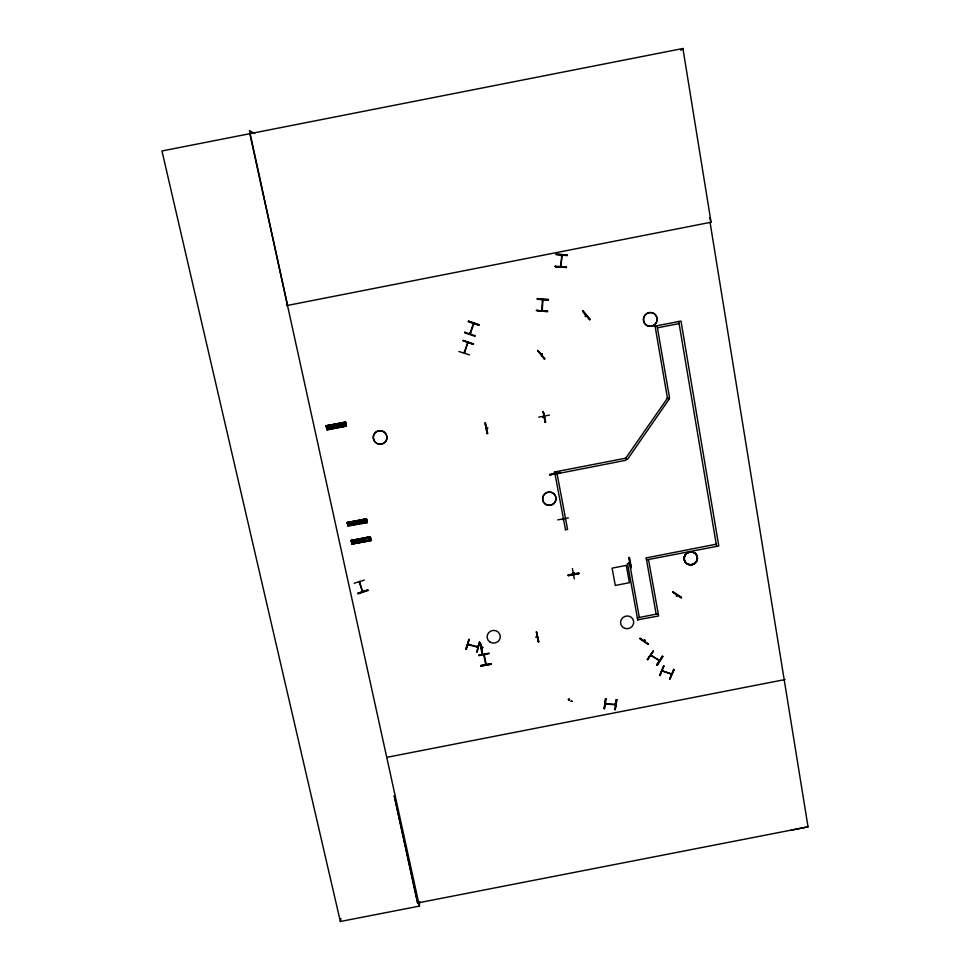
<?xml version="1.0" encoding="UTF-8"?>
<svg xmlns="http://www.w3.org/2000/svg" width="970" height="970" viewBox="0 0 970 970"><rect width="100%" height="100%" fill="white"/><g stroke="black" fill="none" stroke-linecap="round" stroke-linejoin="round"><path stroke-width="1.45" d="M483.884 655.344L484.418 655.756L483.812 654.41M484.26 654.665L486.164 664.68L485.934 663.347M543.988 416.7L544.522 417.452M544.594 417.585L544.509 416.833M555.07 473.154L554.331 472.354M562.794 518.707L563.521 519.75M566.359 267.465L566.407 266.859L566.359 267.477L555.252 266.689L555.313 266.059M555.252 266.665L566.359 267.429M555.289 266.216L566.395 266.932M536.471 310.533L547.529 311.164L547.48 311.782L536.483 310.388M711.083 222.348L682.928 48.5L161.966 150.98L340.361 921.5L419.392 906.089L419.634 901.736M537.356 298.59L548.426 299.366L548.389 299.985L537.319 299.209L537.368 298.578M541.757 310.727L542.46 299.766M541.709 309.697L542.351 309.588L542.194 310.788L542.97 299.681M543.03 300.627L543.103 299.645M556.222 254.128L556.174 254.758L567.292 255.559L567.341 254.928L556.222 254.128L567.304 255.401M561.545 255.146L561.763 256.298M560.66 266.447L561.885 255.401M560.975 266.459L561.957 255.328M548.377 299.9L537.319 299.209M470.256 332.734L469.856 333.91L473.445 323.362M470.608 333.013L470.062 332.855M473.796 323.64L470.341 333.765M604.625 708.827L605.886 698.655M605.401 698.764L604.152 708.815L605.85 698.667M606.456 703.553L605.535 704.159L605.498 703.274M615.465 704.184C616.508 705.76 613.852 704.996 614.75 704.123M615.125 709.64L616.35 699.612L615.138 709.822L616.956 699.831M359.021 581.842L359.773 582.824L359.373 581.721M467.989 343.428L467.916 342.325L464.497 352.959L464.424 351.867M340.361 921.5L340.87 918.529M648.506 643.995L639.861 638.139L648.239 644.419L648.494 643.777M560.672 265.295L561.133 266.41M362.453 591.324L359.446 581.479M362.574 590.354L362.598 591.397M362.222 590.475L362.974 591.554M364.296 580.108L354.123 583.249M465.806 649.269L469.116 639.303L465.855 649.257M469.043 639.303L466.376 649.415M468.934 644.347L467.892 644.771L468.025 643.934M477.167 646.226C475.906 647.148 478.792 647.924 477.883 646.408M477.749 647.196L478.064 646.566M476.658 651.998L479.544 642.079M464.8 332.164L464.594 332.746L475.094 336.36L475.276 335.741L464.751 332.298M469.48 354.862L458.919 351.504M541.903 309.636L542.388 309.782M359.094 581.588L362.525 591.651M483.763 654.835L485.63 664.256M360.767 542.327L360.028 538.811M358.839 542.654L358.088 539.199M543.042 417.233L544.121 417.039M355.166 543.382L354.402 539.975M473.408 323.471L473.578 324.416M537.174 636.562L537.319 637.29L536.374 636.902M574.495 573.9L573.573 573.221M353.856 543.685L353.116 540.181M351.928 544.012L371.098 540.654L370.249 536.64L351.079 540.46L351.904 544.073L371.049 540.375L351.819 543.915M629.724 562.709L628.815 562.661M351.334 541.599L370.467 537.525L351.079 540.399M356.887 524.418L356.148 520.89M478.913 325.132L468.389 321.494M354.947 524.758L354.183 521.326M568.299 699.467L569.111 700.061M569.596 699.528C567.971 697.309 568.262 701.771 569.511 699.309M473.518 343.804L473.299 344.386L462.896 340.518L473.493 343.853M351.261 525.534L350.522 522.005M462.933 340.458L473.324 344.277M349.952 525.788L349.212 522.26M347.915 526.007L367.242 522.733L366.393 518.707M366.611 519.665L347.418 523.654L366.611 519.605L347.163 522.49L366.405 518.792M659.503 675.411L663.844 665.905L659.903 675.544M663.807 665.905L660.012 675.605M662.098 670.646L671.761 674.114L661.916 671.01M673.604 669.433L674.186 669.773L669.736 679.121L673.665 669.458M673.823 669.639L669.809 679.121M541.139 354.414L542.133 354.086M541.612 354.668L542.351 354.038L541.769 353.662M677.072 595.459L676.478 594.913M467.795 342.604L464.145 352.668M677.096 595.386L676.526 596.113L677.157 595.253M487.522 427.637L486.6 428.061L487.631 428.17M543.139 417.403L543.067 416.736M648.239 644.383L639.654 638.648M482.357 647.172L482.49 648.033L482.599 647.317M536.143 636.841L536.386 636.951M537.04 636.478L537.198 636.817M574.482 573.84L574.301 573.088M628.73 562.794L629.421 562.297L629.651 563.097M647.281 659.527L653.368 651.015L647.293 659.515M647.693 659.745L653.368 651.015M657.187 665.214L662.777 656.423L657.211 665.238L656.629 664.777M335.959 427.734L335.183 424.169M333.983 428.122L333.207 424.545M330.224 428.885L329.473 425.284M328.915 429.152L328.151 425.551M554.573 471.978L625.747 458.179L667.445 398.209L669.53 397.809L657.066 325.702M625.638 458.046L627.481 459.343L669.033 399.3M672.768 592.124L681.655 597.568L673.022 591.773M585.177 315.917L585.48 316.535L586.171 315.723M586.219 315.893L585.346 316.475M563.437 519.884L563.243 518.841M572.021 701.383C571.087 701.043 569.839 701.177 572.045 701.298M544.716 358.912L537.647 350.473M480.356 642.892L482.332 652.968M680.807 50.355L682.928 48.5M583.152 310.909L582.679 311.321L589.772 319.785L590.245 319.385L583.14 310.921M585.892 315.517L585.528 316.341M582.788 311.212L589.784 319.7M544.291 416.506L542.945 417.294M574.604 573.864L574.567 573.221M482.502 647.548L481.472 647.693L482.672 647.669M561.836 256.31L561.266 256.153M477.834 647.208L467.807 644.638M650.676 655.259L659.515 660.352M662.849 671.398L663.031 671.034M644.807 640.042L644.432 641.194L644.031 640.467M659.273 660.679L650.53 654.968M357.845 593.882L368.03 590.548M481.908 653.053L479.968 642.964M574.276 578.92L572.445 568.553M485.473 422.932L487.558 433.529M709.676 217.923L711.071 222.227L710.076 222.433L808.034 826.828L791.059 830.235M286.526 305.623L711.071 222.227M654.956 326.114L681.001 321.082L718.782 545.977L646.469 559.908M326.065 425.721L345.781 422.835L326.32 426.897L326.078 425.745L345.623 422.144L346.423 426.036L326.951 429.843L346.399 425.951M326.175 426.206L345.55 421.962M345.817 423.15L326.344 426.97M326.284 426.642L345.781 422.835M345.902 423.356L346.132 424.448M326.745 428.825L346.266 425.345L326.684 428.655L326.951 429.855L326.187 425.927L345.659 422.447M346.302 425.49L326.841 429.346L346.411 426.024M555.022 474.16L626.111 460.229L625.747 458.179M347.903 525.946L347.26 522.636L366.466 518.926L347.284 523.012M366.599 519.593L347.321 523.206M366.721 520.09L366.951 521.145M366.987 521.569L347.769 525.328L367.084 522.018M347.781 525.364L367.048 521.727M367.193 522.406L347.757 525.279M351.14 540.605L370.322 536.859L351.188 540.933M351.237 541.163L370.467 537.525L351.334 541.612M370.588 538.01L370.807 539.065M351.746 543.455L370.952 539.963M351.661 543.188L370.843 539.49M565.449 529.656L567.583 529.426L557.035 473.615M646.117 557.92L716.236 544.194M627.481 563.631L629.639 563.424L639.327 617.466M637.654 619.818L658.642 615.974L648.506 559.508M386.787 757.34L785.13 679.534M808.034 826.828L417.815 902.912L394.244 795.703L417.488 902.973M538.689 417.136L549.444 415.087M487.752 428.231L486.71 428.485M543.224 411.547L545.128 422.326L543.224 411.547L545.722 422.205L545.091 422.241M549.517 474.415L560.32 472.996L549.626 474.961L560.163 472.317M557.75 519.871L568.371 517.871M578.763 573.221L568.178 575.028L568.311 575.659L578.835 573.658L578.69 572.955M578.738 573.088L568.165 574.943M568.299 575.622L578.835 573.634M536.386 631.797L538.908 641.934L538.289 641.873M536.289 637.023L537.234 636.841M536.349 637.375L537.295 637.193M478.804 655.659L489.219 653.574M489.135 653.149L478.695 655.102M480.89 666.257L491.293 664.207L480.805 665.808M676.526 596.113L676.793 595.143L676.369 595.859M536.507 631.906L538.459 641.995L536.422 631.955M573.767 574.034L573.391 572.749L573.525 573.973M486.904 428.449L486.782 427.782M468.025 644.274L477.967 646.832M536.446 310.436L547.529 311.164M616.981 699.855L616.326 699.612M605.474 703.699L615.647 704.596M605.438 704.038L615.404 704.693M479.398 642.067L477.216 652.119M562.988 519.75L562.721 518.938M658.824 659.903L658.509 659.624M678.745 321.446L716.575 546.195M679.097 323.568L657.43 327.824M249.811 133.763L419.392 906.089M554.585 473.251L554.416 472.172M254.722 133.52L249.496 130.598L287.52 305.429M662.801 656.447C658.4 660.97 651.537 673.762 662.292 656.047L662.268 656.023M672.646 592.064L681.304 598.041M667.312 398.112L669.179 399.397M542.327 353.977L541.187 354.159M628.851 557.495L629.518 557.52L631.3 567.789L628.936 557.495L630.633 567.765M658.169 613.78L637.29 617.854M656.144 614.18L646.226 558.114M670.597 673.592L670.597 673.956M476.949 646.941L476.925 646.36M644.711 639.848L644.492 641.097L644.456 639.873M605.328 704.038L605.268 703.359M572.93 572.979L573.185 573.779M614.543 704.293L614.786 705.008M346.229 425.018L326.684 428.594L346.266 425.333M606.214 703.335L606.48 704.135M467.698 644.613L467.782 643.983M343.635 422.532L344.411 426.109M364.502 519.314L365.253 522.794M368.357 537.234L369.109 540.702M480.417 642.746L482.478 652.955M491.305 664.268L491.22 663.844M554.646 472.111L565.522 529.838M627.59 563.825L637.763 620.06M554.864 472.329L555.034 473.275M655.089 326.175L667.445 398.209M481.629 647.317L481.763 648.166L481.435 647.463M468.74 644.104L468.837 644.904M333.801 425.878C334.638 429.031 336.335 423.866 333.801 425.878M354.79 522.575C355.614 525.643 357.287 520.599 354.79 522.575M358.67 540.484C359.494 543.552 361.167 538.52 358.67 540.484M357.118 543.006L356.366 539.538L357.118 543.006M468.571 321.021L468.377 321.603L478.877 325.229L479.071 324.647L468.571 321.034M353.225 525.097L352.462 521.617L353.225 525.097M332.225 428.473L331.449 424.896L332.225 428.473M544.4 359.179L537.707 350.437L544.837 358.815L544.364 359.215M367.885 589.966L357.651 593.361L367.824 590.027M485.073 423.005L487.049 433.699L487.643 433.59L485.024 423.029M626.28 565.377L612.106 568.153L615.283 585.468L629.421 582.703L626.28 565.377M491.196 663.638L480.78 665.602L491.208 663.747M690.191 564.867A6.681 6.438 -29.2 0 0 696.86 555.507A6.717 6.475 -29.2 0 0 685.366 554.707A6.717 6.475 -29.2 0 0 690.143 564.843A6.717 6.475 -29.2 0 0 696.848 555.434A6.681 6.438 -29.2 0 0 685.438 554.779A6.681 6.438 -29.2 0 0 690.119 564.77A6.681 6.438 -29.2 0 0 696.787 555.41A6.681 6.438 -29.2 0 0 685.366 554.682A6.669 6.414 -29.2 0 0 690.119 564.758A6.669 6.414 -29.2 0 0 696.763 555.422A6.669 6.414 -29.2 0 0 685.378 554.694A6.681 6.438 -29.2 0 0 690.191 564.867M624.874 628.402A6.608 6.366 -20.3 0 0 633.616 621.079A6.608 6.366 -20.3 0 0 622.91 617.55A6.608 6.366 -20.3 0 0 624.874 628.402M547.08 504.97A6.729 6.608 -19.7 0 0 555.919 497.416A6.741 6.62 -19.7 0 0 544.946 493.718A6.741 6.62 -19.7 0 0 547.068 504.982A6.741 6.62 -19.7 0 0 555.931 497.416A6.729 6.608 -19.7 0 0 544.946 493.718A6.729 6.608 -19.7 0 0 547.08 504.97M653.186 325.678A6.972 6.814 -58.5 0 0 654.265 313.698A6.972 6.814 -58.5 0 0 643.486 318.96A6.972 6.814 -58.5 0 0 653.186 325.678M653.113 325.629A6.96 6.802 -58.5 0 0 654.192 313.686A6.96 6.802 -58.5 0 0 643.437 318.936A6.96 6.802 -58.5 0 0 653.113 325.629M489.995 642.055A6.596 6.378 -6.7 0 0 500.265 637.144A6.596 6.378 -6.7 0 0 490.808 631.034A6.596 6.378 -6.7 0 0 489.995 642.055M373.983 440.477A6.875 6.778 23.4 0 0 385.854 441.265A6.838 6.729 23.4 0 0 380.507 430.728A6.838 6.729 23.4 0 0 374.032 440.428A6.838 6.729 23.4 0 0 385.83 441.217A6.875 6.778 23.4 0 0 380.495 430.704A6.875 6.778 23.4 0 0 373.983 440.477"/></g></svg>
